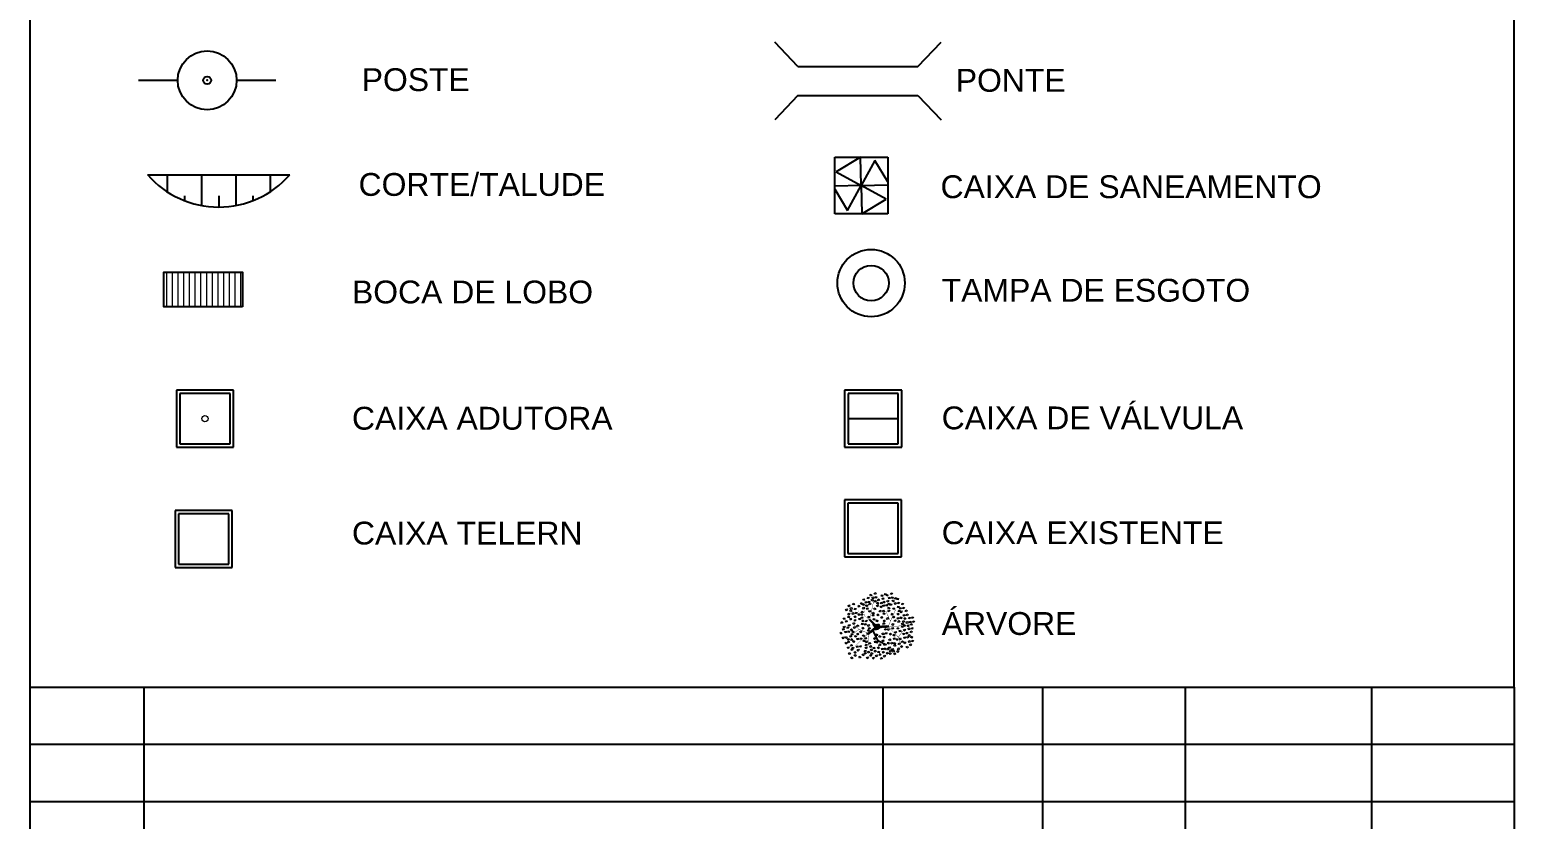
# Model space of a CAD drawing. Extents: x -140 to -10, y 6 to 584.
# Drawn here: x -140 to -10, y 150.4 to 219.6 of the extents above; entities that cross this region are included whole.
import ezdxf
from ezdxf.enums import TextEntityAlignment as Align

# ---------------------------------------------------------------- set-up
doc = ezdxf.new("R2010")
doc.units = 0
doc.styles.add('ROMANT', font='romant', dxfattribs={"height": 0.2})
doc.styles.get("Standard").update_dxf_attribs({"font": 'arial.ttf'})

# ---------------------------------------------------------------- blocks, each defined once
blk = doc.blocks.new('verificação-poti')
at = {"color": 7, "linetype": 'Continuous'}
blk.add_line((-130, 30), (0, 30), dxfattribs=at)
at = {"color": 8, "linetype": 'Continuous'}
for p, q in [((-120, 30), (-120, 0)), ((-55.3, 30), (-55.3, 0)), ((-41.32, 30), (-41.32, 0)), ((-28.82, 30), (-28.82, 0)), ((-12.5, 30), (-12.5, 0)), ((-130, 25), (0, 25)), ((-130, 20), (0, 20)), ((-130, 15), (0, 15)), ((-130, 10), (0, 10)), ((-130, 5), (0, 5))]:
    blk.add_line(p, q, dxfattribs=at)
at = {"color": 7, "linetype": 'Continuous'}
for points in [[(-130, 30), (-130, 0)], [(0, 30), (0, 0)], [(-130, 0), (0, 0)]]:
    blk.add_lwpolyline(points, dxfattribs=at)
at = {"color": 8, "linetype": 'Continuous', "style": 'ROMANT'}
for s, p in [('REV.', (-125.19, 1.46)), ('DESCRI%%199%%195O', (-88.81, 1.31)), ('DATA', (-47.08, 2)), ('EXEC.', (-34.8, 1.79)), ('VERF.', (-20.61, 1.6)), ('APROV.', (-6.11, 1.68))]:
    blk.add_text(s, height=1.5, dxfattribs=at).set_placement(p, align=Align.CENTER)
at = {"color": 1, "linetype": 'Continuous'}
for tag, p in [('DATA4', (-47.99, 26.66)), ('EXEC4', (-34.8, 26.73)), ('VERIF4', (-20.66, 26.73)), ('APROV4', (-6.25, 26.73)), ('DATA3', (-47.99, 21.66)), ('EXEC3', (-34.8, 21.73)), ('VERIF3', (-20.66, 21.73)), ('APROV3', (-6.25, 21.73)), ('DATA2', (-47.99, 16.66)), ('EXEC2', (-34.8, 16.73)), ('VERIF2', (-20.66, 16.73)), ('APROV2', (-6.25, 16.73)), ('DATA1', (-47.99, 11.66)), ('EXEC1', (-34.8, 11.73)), ('VERIF1', (-20.66, 11.73)), ('APROV1', (-6.25, 11.73)), ('DATA0', (-47.99, 6.66)), ('EXEC0', (-34.8, 6.73)), ('VERIF0', (-20.66, 6.73)), ('APROV0', (-6.25, 6.73))]:
    blk.add_attdef(tag, text='', height=2, dxfattribs=at).set_placement(p, align=Align.CENTER)
at = {"color": 1}
for tag, p in [('REV4', (-124.95, 26.55)), ('DESC4', (-88.81, 26.55)), ('REV3', (-124.95, 21.55)), ('DESC3', (-88.81, 21.55)), ('REV2', (-124.95, 16.55)), ('DESC2', (-88.81, 16.55)), ('REV1', (-124.95, 11.55)), ('DESC1', (-88.81, 11.55)), ('REV0', (-124.95, 6.55)), ('DESC0', (-88.81, 6.55))]:
    blk.add_attdef(tag, text='', height=2, dxfattribs=at).set_placement(p, align=Align.CENTER)
blk = doc.blocks.new('Ponte')
at = {"color": 8, "linetype": 'Continuous'}
for p, q in [((256925.73, 9360413.58), (256923.71, 9360415.7)), ((256936.24, 9360413.58), (256938.26, 9360415.7)), ((256925.73, 9360413.58), (256936.24, 9360413.58)), ((256925.73, 9360411.03), (256923.71, 9360408.91)), ((256925.73, 9360411.03), (256936.24, 9360411.03)), ((256936.24, 9360411.03), (256938.26, 9360408.91))]:
    blk.add_line(p, q, dxfattribs=at)
blk = doc.blocks.new('Caixa saneamento')
at = {"color": 5}
for p, q in [((256929.66, 9360398.12), (256929.66, 9360403.08)), ((256929.66, 9360403.08), (256934.29, 9360403.08)), ((256931.92, 9360403.08), (256929.79, 9360401.79)), ((256931.97, 9360400.6), (256931.92, 9360403.08)), ((256934.29, 9360403.08), (256934.29, 9360398.12)), ((256929.79, 9360401.79), (256931.97, 9360400.6)), ((256933.16, 9360402.78), (256931.97, 9360400.6)), ((256934.29, 9360400.93), (256933.16, 9360402.78)), ((256931.97, 9360400.6), (256929.66, 9360400.55)), ((256930.78, 9360398.42), (256931.97, 9360400.6)), ((256931.97, 9360400.6), (256934.29, 9360400.65)), ((256934.15, 9360399.41), (256931.97, 9360400.6)), ((256931.97, 9360400.6), (256932.03, 9360398.12)), ((256929.66, 9360400.27), (256930.78, 9360398.42)), ((256932.03, 9360398.12), (256934.15, 9360399.41)), ((256934.29, 9360398.12), (256929.66, 9360398.12))]:
    blk.add_line(p, q, dxfattribs=at)
blk = doc.blocks.new('Tampa de esgoto')
at = {"color": 5, "linetype": 'Continuous'}
for radius in [2.95, 1.55]:
    blk.add_circle((256932.42, 9360390.51), radius, dxfattribs=at)
blk = doc.blocks.new('Caixa de válvula')
at = {"color": 8, "linetype": 'Continuous'}
for p, q in [((256930.28, 9360378.17), (256930.28, 9360373.17)), ((256935.28, 9360378.17), (256930.28, 9360378.17)), ((256930.58, 9360377.87), (256930.58, 9360373.47)), ((256934.98, 9360377.87), (256930.58, 9360377.87)), ((256934.98, 9360373.47), (256934.98, 9360377.87)), ((256935.28, 9360373.17), (256935.28, 9360378.17)), ((256930.58, 9360375.67), (256934.98, 9360375.67)), ((256930.28, 9360373.17), (256935.28, 9360373.17)), ((256930.58, 9360373.47), (256934.98, 9360373.47))]:
    blk.add_line(p, q, dxfattribs=at)
blk = doc.blocks.new('Caixa Existente')
at = {"color": 8, "linetype": 'Continuous'}
for p, q in [((256856.94, 9360366.7), (256856.94, 9360361.7)), ((256861.94, 9360366.7), (256856.94, 9360366.7)), ((256861.94, 9360361.7), (256861.94, 9360366.7)), ((256857.24, 9360366.4), (256857.24, 9360362)), ((256861.64, 9360366.4), (256857.24, 9360366.4)), ((256861.64, 9360362), (256861.64, 9360366.4)), ((256856.94, 9360361.7), (256861.94, 9360361.7)), ((256857.24, 9360362), (256861.64, 9360362))]:
    blk.add_line(p, q, dxfattribs=at)
blk = doc.blocks.new('Caixa da Telemar')
at = {"color": 3, "linetype": 'Continuous'}
for p, q in [((256930.28, 9360366.7), (256930.28, 9360361.7)), ((256935.28, 9360366.7), (256930.28, 9360366.7)), ((256935.28, 9360361.7), (256935.28, 9360366.7)), ((256930.58, 9360366.4), (256930.58, 9360362)), ((256934.98, 9360366.4), (256930.58, 9360366.4)), ((256934.98, 9360362), (256934.98, 9360366.4)), ((256930.28, 9360361.7), (256935.28, 9360361.7)), ((256930.58, 9360362), (256934.98, 9360362))]:
    blk.add_line(p, q, dxfattribs=at)
blk = doc.blocks.new('Caixa Adutora')
at = {"color": 8, "linetype": 'Continuous'}
for p, q in [((256856.94, 9360378.17), (256856.94, 9360373.17)), ((256861.94, 9360378.17), (256856.94, 9360378.17)), ((256857.24, 9360377.87), (256857.24, 9360373.47)), ((256861.64, 9360377.87), (256857.24, 9360377.87)), ((256861.64, 9360373.47), (256861.64, 9360377.87)), ((256861.94, 9360373.17), (256861.94, 9360378.17)), ((256856.94, 9360373.17), (256861.94, 9360373.17)), ((256857.24, 9360373.47), (256861.64, 9360373.47))]:
    blk.add_line(p, q, dxfattribs=at)
at = {"color": 8, "lineweight": 0}
blk.add_circle((256859.44, 9360375.67), 0.272, dxfattribs=at)
blk = doc.blocks.new('Boca de lobo')
at = {"linetype": 'Continuous', "lineweight": 0}
h = blk.add_hatch(dxfattribs=at)
h.set_pattern_fill('ANSI31', color=1, scale=4, angle=45, style=0)
h.set_pattern_definition([(90, (0, 0), (-0.5, 1e-16), [])])
h.paths.add_polyline_path([(256862.95, 9360388.28), (256856.07, 9360388.28), (256856.07, 9360391.31), (256862.95, 9360391.31)])
at = {"color": 1, "linetype": 'Continuous'}
blk.add_lwpolyline([(256862.95, 9360388.28), (256856.07, 9360388.28), (256856.07, 9360391.31), (256862.95, 9360391.31)], close=True, dxfattribs=at)
blk = doc.blocks.new('cortetalude')
at = {"color": 8, "linetype": 'Continuous'}
for p, q in [((-6.22, 0), (6.22, 0)), ((-4.5, 0), (-4.5, -1.49)), ((-1.5, 0), (-1.5, -2.69)), ((1.5, 0), (1.5, -2.69)), ((4.5, 0), (4.5, -1.49)), ((-3, -1.83), (-3, -2.26)), ((0, -1.83), (0, -2.83)), ((3, -1.83), (3, -2.26))]:
    blk.add_line(p, q, dxfattribs=at)
blk.add_ellipse((0, 5.44), major_axis=(-5.84, 5.84), ratio=1, start_param=1.50371, end_param=3.208679, dxfattribs=at)
blk = doc.blocks.new('*X22')
at = {"color": 0}
for p, q in [((0.241, 1.514), (0.406, 1.679)), ((0.261, 1.519), (0.483, 1.742)), ((0.286, 1.53), (0.56, 1.804)), ((0.315, 1.545), (0.637, 1.867)), ((0.352, 2.304), (0.389, 2.341)), ((0.352, 2.318), (0.372, 2.338)), ((0.352, 2.332), (0.354, 2.334)), ((0.359, 2.297), (0.397, 2.335)), ((0.36, 1.576), (0.87, 2.086)), ((0.366, 2.29), (0.404, 2.328)), ((0.373, 2.283), (0.412, 2.321)), ((0.381, 2.276), (0.419, 2.314)), ((0.388, 2.269), (0.426, 2.307)), ((0.395, 2.262), (0.433, 2.3)), ((0.402, 2.255), (0.44, 2.293)), ((0.405, 1.607), (0.884, 2.086)), ((0.409, 2.248), (0.448, 2.286)), ((0.417, 2.241), (0.455, 2.279)), ((0.424, 2.234), (0.462, 2.272)), ((0.431, 2.227), (0.469, 2.265)), ((0.438, 2.22), (0.476, 2.258)), ((0.445, 2.213), (0.484, 2.251)), ((0.45, 1.638), (0.892, 2.08)), ((0.453, 2.206), (0.491, 2.244)), ((0.46, 2.199), (0.498, 2.237)), ((0.467, 2.192), (0.505, 2.231)), ((0.474, 2.185), (0.512, 2.224)), ((0.482, 2.179), (0.52, 2.217)), ((0.489, 2.172), (0.527, 2.21)), ((0.495, 1.669), (0.9, 2.074)), ((0.496, 2.165), (0.534, 2.203)), ((0.503, 2.158), (0.541, 2.196)), ((0.51, 2.151), (0.548, 2.189)), ((0.518, 2.144), (0.556, 2.182)), ((0.525, 2.137), (0.563, 2.175)), ((0.532, 2.13), (0.57, 2.168)), ((0.539, 2.123), (0.577, 2.161)), ((0.54, 1.7), (0.56, 1.72)), ((0.546, 2.116), (0.584, 2.154)), ((0.554, 2.109), (0.591, 2.147)), ((0.555, 1.7), (0.565, 1.71)), ((0.559, 1.691), (0.57, 1.701)), ((0.561, 2.102), (0.599, 2.14)), ((0.564, 1.681), (0.575, 1.692)), ((0.566, 2.094), (0.606, 2.133)), ((0.566, 2.079), (0.613, 2.126)), ((0.566, 2.065), (0.62, 2.119)), ((0.569, 1.672), (0.579, 1.682)), ((0.57, 2.054), (0.63, 2.114)), ((0.573, 1.662), (0.584, 1.673)), ((0.576, 2.046), (0.639, 2.109)), ((0.578, 1.738), (0.908, 2.068)), ((0.582, 2.038), (0.648, 2.104)), ((0.588, 2.03), (0.657, 2.099)), ((0.594, 2.022), (0.666, 2.095)), ((0.6, 2.014), (0.675, 2.09)), ((0.606, 2.007), (0.684, 2.085)), ((0.613, 1.999), (0.694, 2.08)), ((0.619, 1.991), (0.703, 2.075)), ((0.625, 1.983), (0.714, 2.072)), ((0.631, 1.975), (0.726, 2.07)), ((0.631, 1.776), (0.91, 2.056)), ((0.637, 1.967), (0.738, 2.068)), ((0.643, 1.958), (0.75, 2.066)), ((0.645, 1.776), (0.91, 2.042)), ((0.647, 1.948), (0.762, 2.063)), ((0.65, 1.937), (0.774, 2.061)), ((0.654, 1.926), (0.786, 2.059)), ((0.657, 1.916), (0.806, 2.065)), ((0.659, 1.776), (0.91, 2.027)), ((0.661, 1.905), (0.827, 2.072)), ((0.664, 1.895), (0.848, 2.079)), ((0.676, 1.779), (0.91, 2.013)), ((0.696, 1.785), (0.91, 1.999)), ((0.716, 1.79), (0.9, 1.975)), ((0.732, 1.793), (0.915, 1.975)), ((0.749, 1.795), (0.929, 1.976)), ((0.765, 1.797), (0.944, 1.976)), ((0.781, 1.799), (0.958, 1.977)), ((0.8, 1.804), (0.973, 1.977)), ((0.821, 1.811), (0.987, 1.977)), ((0.844, 1.82), (1.002, 1.978)), ((0.895, 1.856), (1.017, 1.978)), ((0.925, 1.873), (1.031, 1.979)), ((0.955, 1.889), (1.046, 1.979)), ((0.986, 1.905), (1.06, 1.98)), ((1.009, 1.914), (1.075, 1.98)), ((1.023, 1.914), (1.089, 1.98)), ((1.038, 1.915), (1.104, 1.981)), ((1.053, 1.915), (1.119, 1.981)), ((1.067, 1.916), (1.133, 1.982)), ((1.082, 1.917), (1.148, 1.982)), ((1.097, 1.917), (1.162, 1.983)), ((1.112, 1.918), (1.177, 1.983)), ((1.126, 1.918), (1.191, 1.983)), ((1.141, 1.919), (1.206, 1.984)), ((1.156, 1.919), (1.221, 1.984)), ((1.17, 1.92), (1.235, 1.985)), ((1.185, 1.92), (1.25, 1.985)), ((1.2, 1.921), (1.264, 1.986)), ((1.214, 1.921), (1.279, 1.986)), ((1.229, 1.922), (1.293, 1.986)), ((1.244, 1.923), (1.308, 1.987)), ((1.258, 1.923), (1.323, 1.987)), ((1.273, 1.924), (1.337, 1.988)), ((1.288, 1.924), (1.352, 1.988)), ((1.302, 1.925), (1.366, 1.989)), ((1.317, 1.925), (1.381, 1.989)), ((1.332, 1.926), (1.395, 1.989)), ((1.346, 1.926), (1.41, 1.99)), ((1.361, 1.927), (1.415, 1.98)), ((1.376, 1.927), (1.415, 1.966)), ((1.391, 1.928), (1.415, 1.952)), ((1.405, 1.928), (1.415, 1.938)), ((0.229, 1.544), (0.251, 1.566)), ((0.233, 1.534), (0.278, 1.579)), ((0.237, 1.524), (0.33, 1.616)), ((0.578, 1.653), (0.589, 1.664)), ((0.583, 1.644), (0.594, 1.654)), ((0.588, 1.634), (0.599, 1.645)), ((0.592, 1.625), (0.603, 1.636)), ((0.597, 1.615), (0.608, 1.626)), ((0.602, 1.606), (0.613, 1.617)), ((0.606, 1.596), (0.618, 1.608)), ((0.611, 1.587), (0.623, 1.598)), ((0.616, 1.578), (0.627, 1.589)), ((0.621, 1.568), (0.632, 1.58)), ((0.625, 1.559), (0.637, 1.57)), ((0.63, 1.549), (0.642, 1.561)), ((0.635, 1.54), (0.647, 1.552)), ((0.639, 1.53), (0.651, 1.542)), ((0.644, 1.521), (0.656, 1.533)), ((0.649, 1.512), (0.661, 1.524)), ((0.654, 1.502), (0.666, 1.514)), ((0.658, 1.493), (0.671, 1.505)), ((0.663, 1.483), (0.675, 1.496)), ((0.668, 1.474), (0.68, 1.486)), ((0.673, 1.464), (0.685, 1.477)), ((0.677, 1.455), (0.69, 1.468)), ((0.682, 1.446), (0.695, 1.458)), ((0.687, 1.436), (0.699, 1.449)), ((0.691, 1.427), (0.704, 1.44)), ((0.696, 1.417), (0.709, 1.43)), ((0.701, 1.408), (0.714, 1.421)), ((0.706, 1.398), (0.719, 1.412)), ((0.71, 1.389), (0.723, 1.402)), ((0.715, 1.38), (0.728, 1.393)), ((0.72, 1.37), (0.733, 1.384)), ((0.724, 1.361), (0.738, 1.374)), ((0.729, 1.351), (0.743, 1.365)), ((0.734, 1.342), (0.747, 1.356)), ((0.739, 1.333), (0.752, 1.346)), ((0.743, 1.323), (0.757, 1.337)), ((0.748, 1.314), (0.762, 1.327)), ((0.753, 1.304), (0.767, 1.318)), ((0.757, 1.295), (0.771, 1.309)), ((0.762, 1.285), (0.776, 1.299)), ((0.767, 1.276), (0.781, 1.29)), ((0.772, 1.267), (0.786, 1.281)), ((0.773, 1.027), (0.797, 1.052)), ((0.776, 1.257), (0.791, 1.271)), ((0.78, 1.02), (0.781, 1.022)), ((0.781, 1.248), (0.795, 1.262)), ((0.782, 1.051), (0.813, 1.082)), ((0.786, 1.238), (0.8, 1.253)), ((0.79, 1.229), (0.805, 1.243)), ((0.792, 1.075), (0.829, 1.112)), ((0.795, 1.219), (0.81, 1.234)), ((0.8, 1.21), (0.815, 1.225)), ((0.802, 1.099), (0.845, 1.142)), ((0.805, 1.201), (0.819, 1.215)), ((0.809, 1.191), (0.824, 1.206)), ((0.812, 1.123), (0.855, 1.166)), ((0.814, 1.182), (0.829, 1.197)), ((0.819, 1.172), (0.834, 1.187)), ((0.822, 1.147), (0.845, 1.171)), ((0.823, 1.163), (0.839, 1.178)), ((0.852, 1.149), (0.864, 1.161)), ((0.861, 1.144), (0.874, 1.157)), ((0.87, 1.139), (0.883, 1.152)), ((0.88, 1.134), (0.893, 1.147)), ((0.889, 1.129), (0.902, 1.142)), ((0.898, 1.125), (0.911, 1.138)), ((0.908, 1.12), (0.921, 1.133)), ((0.917, 1.115), (0.93, 1.128)), ((0.927, 1.11), (0.94, 1.124)), ((0.936, 1.106), (0.949, 1.119)), ((0.945, 1.101), (0.959, 1.114)), ((0.955, 1.096), (0.968, 1.109)), ((0.964, 1.091), (0.977, 1.105)), ((0.973, 1.087), (0.987, 1.1)), ((0.983, 1.082), (0.996, 1.095)), ((0.992, 1.077), (1.006, 1.091)), ((1.002, 1.072), (1.015, 1.086)), ((1.011, 1.067), (1.025, 1.081)), ((1.02, 1.063), (1.034, 1.076)), ((1.03, 1.058), (1.043, 1.072)), ((1.039, 1.053), (1.053, 1.067)), ((1.048, 1.048), (1.062, 1.062)), ((1.058, 1.044), (1.072, 1.058)), ((1.067, 1.039), (1.081, 1.053)), ((1.077, 1.034), (1.091, 1.048)), ((1.086, 1.029), (1.1, 1.043)), ((1.095, 1.025), (1.109, 1.039)), ((1.105, 1.02), (1.119, 1.034)), ((1.114, 1.015), (1.128, 1.029)), ((1.123, 1.01), (1.138, 1.025)), ((1.133, 1.006), (1.147, 1.02)), ((1.142, 1.001), (1.157, 1.015)), ((1.152, 0.996), (1.166, 1.01)), ((1.161, 0.991), (1.175, 1.006)), ((1.17, 0.986), (1.185, 1.001)), ((1.18, 0.982), (1.194, 0.996)), ((1.189, 0.977), (1.204, 0.992)), ((1.198, 0.972), (1.213, 0.987)), ((1.208, 0.967), (1.223, 0.982)), ((1.217, 0.963), (1.232, 0.978)), ((1.227, 0.958), (1.241, 0.973)), ((1.236, 0.953), (1.251, 0.968)), ((1.245, 0.948), (1.26, 0.963)), ((1.255, 0.944), (1.27, 0.959)), ((1.264, 0.939), (1.279, 0.954)), ((1.273, 0.934), (1.289, 0.949)), ((1.283, 0.929), (1.298, 0.945))]:
    blk.add_line(p, q, dxfattribs=at)
blk = doc.blocks.new('arvore7')
at = {"color": 3, "lineweight": 0}
for points in [[(-0.549, 1.614), (-0.519, 1.688), (-0.445, 1.659), (-0.475, 1.584)], [(-0.372, 1.742), (-0.404, 1.816), (-0.33, 1.847), (-0.299, 1.774)], [(-0.258, 1.593), (-0.277, 1.671), (-0.2, 1.69), (-0.18, 1.613)], [(-0.154, 1.869), (-0.125, 1.943), (-0.05, 1.913), (-0.08, 1.839)], [(-0.032, 1.615), (-0.107, 1.644), (-0.077, 1.719), (-0.003, 1.69)], [(0.228, 1.741), (0.258, 1.816), (0.332, 1.786), (0.302, 1.712)], [(0.419, 1.818), (0.449, 1.892), (0.523, 1.862), (0.493, 1.788)], [(0.545, 1.73), (0.513, 1.803), (0.587, 1.835), (0.618, 1.761)], [(0.659, 1.581), (0.64, 1.658), (0.717, 1.678), (0.737, 1.6)], [(0.763, 1.856), (0.793, 1.93), (0.867, 1.9), (0.837, 1.826)], [(0.885, 1.602), (0.811, 1.631), (0.84, 1.706), (0.914, 1.677)], [(-1.721, 0.922), (-1.761, 0.991), (-1.692, 1.031), (-1.652, 0.961)], [(-1.595, 1.144), (-1.627, 1.218), (-1.553, 1.249), (-1.522, 1.175)], [(-1.493, 0.864), (-1.525, 0.937), (-1.451, 0.969), (-1.42, 0.895)], [(-1.481, 0.995), (-1.5, 1.073), (-1.423, 1.092), (-1.403, 1.015)], [(-1.377, 1.27), (-1.347, 1.345), (-1.273, 1.315), (-1.303, 1.241)], [(-1.275, 0.99), (-1.246, 1.064), (-1.171, 1.035), (-1.201, 0.96)], [(-1.153, 0.737), (-1.227, 0.766), (-1.198, 0.84), (-1.124, 0.811)], [(-1.035, 1.119), (-1.066, 1.192), (-0.993, 1.224), (-0.961, 1.15)], [(-0.893, 1.265), (-0.933, 1.335), (-0.864, 1.374), (-0.824, 1.305)], [(-0.894, 0.842), (-0.829, 0.888), (-0.783, 0.822), (-0.849, 0.776)], [(-0.817, 1.245), (-0.787, 1.319), (-0.713, 1.289), (-0.742, 1.215)], [(-0.762, 1.015), (-0.806, 1.082), (-0.74, 1.126), (-0.695, 1.06)], [(-0.767, 1.488), (-0.799, 1.561), (-0.725, 1.593), (-0.694, 1.519)], [(-0.653, 1.339), (-0.672, 1.416), (-0.595, 1.436), (-0.575, 1.358)], [(-0.627, 1.211), (-0.561, 1.257), (-0.516, 1.192), (-0.581, 1.146)], [(-0.563, 0.978), (-0.595, 1.052), (-0.521, 1.084), (-0.49, 1.01)], [(-0.427, 1.36), (-0.501, 1.389), (-0.472, 1.464), (-0.398, 1.435)], [(-0.449, 0.83), (-0.469, 0.907), (-0.391, 0.927), (-0.372, 0.849)], [(-0.422, 1.24), (-0.462, 1.309), (-0.392, 1.349), (-0.353, 1.279)], [(-0.296, 1.462), (-0.327, 1.536), (-0.254, 1.567), (-0.222, 1.494)], [(-0.143, 0.966), (-0.174, 1.039), (-0.101, 1.071), (-0.069, 0.997)], [(-0.116, 1.393), (-0.156, 1.462), (-0.087, 1.502), (-0.047, 1.432)], [(0.015, 1.142), (-0.029, 1.209), (0.038, 1.253), (0.082, 1.187)], [(-0.014, 1.321), (0.016, 1.395), (0.09, 1.366), (0.06, 1.291)], [(0.075, 1.469), (0.035, 1.538), (0.105, 1.578), (0.144, 1.509)], [(0.197, 0.838), (0.123, 0.867), (0.152, 0.942), (0.226, 0.913)], [(0.215, 1.087), (0.175, 1.157), (0.245, 1.196), (0.284, 1.127)], [(0.227, 1.297), (0.195, 1.37), (0.269, 1.402), (0.3, 1.328)], [(0.315, 1.542), (0.296, 1.62), (0.373, 1.64), (0.393, 1.562)], [(0.346, 0.837), (0.302, 0.904), (0.369, 0.948), (0.413, 0.881)], [(0.341, 1.148), (0.321, 1.225), (0.399, 1.245), (0.418, 1.167)], [(0.341, 1.415), (0.407, 1.461), (0.453, 1.395), (0.387, 1.349)], [(0.567, 1.169), (0.492, 1.198), (0.521, 1.273), (0.596, 1.244)], [(0.559, 1.436), (0.589, 1.51), (0.663, 1.48), (0.633, 1.406)], [(0.648, 1.24), (0.608, 1.309), (0.678, 1.349), (0.717, 1.279)], [(0.61, 0.888), (0.64, 0.963), (0.714, 0.933), (0.684, 0.859)], [(0.647, 1.004), (0.615, 1.077), (0.689, 1.109), (0.72, 1.035)], [(0.763, 1.202), (0.723, 1.271), (0.792, 1.311), (0.832, 1.241)], [(0.889, 1.424), (0.857, 1.498), (0.931, 1.529), (0.962, 1.456)], [(0.927, 0.978), (0.896, 1.052), (0.969, 1.084), (1.001, 1.01)], [(1.003, 1.275), (0.984, 1.353), (1.061, 1.372), (1.081, 1.295)], [(0.992, 1.588), (1.022, 1.663), (1.096, 1.633), (1.066, 1.559)], [(1.107, 1.55), (1.137, 1.625), (1.211, 1.595), (1.181, 1.521)], [(1.145, 1.105), (1.175, 1.179), (1.249, 1.149), (1.219, 1.075)], [(1.229, 1.297), (1.155, 1.326), (1.184, 1.4), (1.258, 1.371)], [(1.267, 0.851), (1.193, 0.88), (1.222, 0.955), (1.296, 0.926)], [(1.283, 0.995), (1.264, 1.073), (1.342, 1.092), (1.361, 1.015)], [(1.309, 0.867), (1.375, 0.913), (1.421, 0.848), (1.355, 0.802)], [(1.387, 1.27), (1.417, 1.345), (1.491, 1.315), (1.461, 1.241)], [(1.509, 1.017), (1.435, 1.046), (1.464, 1.12), (1.538, 1.091)], [(1.591, 0.888), (1.621, 0.963), (1.695, 0.933), (1.665, 0.859)], [(-1.989, 0.196), (-2.029, 0.265), (-1.959, 0.305), (-1.919, 0.236)], [(-1.857, -0.054), (-1.902, 0.012), (-1.835, 0.057), (-1.791, -0.01)], [(-1.863, 0.418), (-1.894, 0.492), (-1.821, 0.523), (-1.789, 0.45)], [(-1.748, 0.27), (-1.768, 0.347), (-1.69, 0.367), (-1.671, 0.289)], [(-1.696, -0.054), (-1.666, 0.021), (-1.592, -0.009), (-1.621, -0.083)], [(-1.645, 0.545), (-1.615, 0.619), (-1.541, 0.589), (-1.57, 0.515)], [(-1.59, 0.671), (-1.634, 0.738), (-1.568, 0.782), (-1.523, 0.716)], [(-1.581, 0.043), (-1.621, 0.113), (-1.551, 0.152), (-1.512, 0.083)], [(-1.488, 0.391), (-1.532, 0.458), (-1.466, 0.502), (-1.421, 0.436)], [(-1.379, 0.715), (-1.398, 0.793), (-1.321, 0.812), (-1.301, 0.734)], [(-1.28, 0.151), (-1.355, 0.18), (-1.326, 0.255), (-1.251, 0.226)], [(-1.315, -0.011), (-1.249, 0.035), (-1.203, -0.031), (-1.269, -0.076)], [(-1.25, 0.323), (-1.29, 0.393), (-1.22, 0.432), (-1.181, 0.363)], [(-1.289, 0.587), (-1.224, 0.633), (-1.178, 0.568), (-1.243, 0.522)], [(-1.098, 0.024), (-1.13, 0.097), (-1.056, 0.129), (-1.025, 0.055)], [(-1.029, 0.646), (-1.074, 0.713), (-1.007, 0.757), (-0.963, 0.69)], [(-1.01, 0.397), (-1.029, 0.474), (-0.951, 0.494), (-0.932, 0.416)], [(-0.906, 0.672), (-0.876, 0.746), (-0.802, 0.717), (-0.832, 0.642)], [(-0.869, 0.486), (-0.889, 0.564), (-0.811, 0.583), (-0.792, 0.505)], [(-0.88, 0.15), (-0.851, 0.224), (-0.776, 0.195), (-0.806, 0.12)], [(-0.844, 0.358), (-0.778, 0.404), (-0.732, 0.339), (-0.798, 0.293)], [(-0.678, 0.1), (-0.709, 0.174), (-0.636, 0.205), (-0.604, 0.132)], [(-0.613, 0.285), (-0.653, 0.355), (-0.583, 0.394), (-0.544, 0.325)], [(-0.39, 0.419), (-0.16, 0.198), (-0.076, 0.152), (0.008, 0.137), (0.099, 0.167), (0.13, 0.144), (0.13, 0.076), (0.115, 0.053), (0.635, 0.068), (0.635, 0.007), (0.222, -0.008), (0.107, -0.07), (0.069, -0.1), (0.031, -0.115), (0, -0.123), (-0.061, -0.131), (-0.115, -0.146), (-0.153, -0.146), (-0.222, -0.199), (0.061, -0.749), (0.52, -0.978), (0.505, -0.994), (0.069, -0.772), (0, -0.902), (-0.008, -0.894), (0.046, -0.765), (-0.229, -0.215), (-0.474, -0.383), (-0.538, -0.411), (-0.555, -0.369), (-0.489, -0.337), (-0.115, -0.031), (-0.137, 0.037), (-0.214, 0.137), (-0.214, 0.175), (-0.428, 0.381), (-0.428, 0.412)], [(-0.482, 0.035), (-0.526, 0.102), (-0.459, 0.146), (-0.415, 0.079)], [(-0.487, 0.507), (-0.518, 0.581), (-0.445, 0.613), (-0.413, 0.539)], [(-0.227, 0.722), (-0.271, 0.789), (-0.205, 0.833), (-0.16, 0.767)], [(-0.269, 0.634), (-0.239, 0.708), (-0.165, 0.678), (-0.195, 0.604)], [(-0.147, 0.38), (-0.221, 0.409), (-0.192, 0.484), (-0.118, 0.455)], [(-0.052, 0.328), (-0.023, 0.403), (0.052, 0.373), (0.022, 0.299)], [(-0.003, 0.689), (0.063, 0.735), (0.109, 0.67), (0.043, 0.624)], [(0.214, 0.549), (0.279, 0.595), (0.325, 0.53), (0.26, 0.484)], [(0.328, 0.205), (0.394, 0.251), (0.44, 0.186), (0.374, 0.14)], [(0.414, 0.698), (0.339, 0.727), (0.368, 0.802), (0.443, 0.773)], [(0.397, 0.29), (0.353, 0.356), (0.42, 0.401), (0.464, 0.334)], [(0.532, 0.486), (0.598, 0.531), (0.644, 0.466), (0.578, 0.42)], [(0.787, 0.727), (0.852, 0.773), (0.898, 0.708), (0.833, 0.662)], [(0.838, 0.155), (0.903, 0.2), (0.949, 0.135), (0.884, 0.089)], [(0.932, 0.506), (0.888, 0.573), (0.955, 0.617), (0.999, 0.55)], [(1.038, 0.304), (0.964, 0.333), (0.993, 0.407), (1.067, 0.378)], [(1.143, 0.448), (1.124, 0.525), (1.201, 0.545), (1.221, 0.467)], [(1.174, 0.671), (1.13, 0.738), (1.197, 0.782), (1.241, 0.716)], [(1.169, 0.32), (1.235, 0.366), (1.281, 0.3), (1.215, 0.255)], [(1.369, 0.469), (1.295, 0.498), (1.324, 0.573), (1.398, 0.544)], [(1.374, -0.003), (1.404, 0.072), (1.478, 0.042), (1.449, -0.032)], [(1.425, 0.132), (1.385, 0.202), (1.455, 0.241), (1.494, 0.172)], [(1.438, 0.29), (1.468, 0.364), (1.542, 0.335), (1.512, 0.26)], [(1.487, 0.613), (1.468, 0.691), (1.545, 0.71), (1.565, 0.633)], [(1.56, 0.037), (1.486, 0.066), (1.515, 0.14), (1.589, 0.111)], [(1.513, 0.486), (1.579, 0.531), (1.624, 0.466), (1.559, 0.42)], [(1.713, 0.635), (1.639, 0.664), (1.668, 0.738), (1.742, 0.709)], [(1.665, 0.206), (1.646, 0.283), (1.724, 0.303), (1.743, 0.225)], [(1.691, 0.078), (1.757, 0.124), (1.803, 0.059), (1.737, 0.013)], [(1.769, 0.481), (1.799, 0.555), (1.873, 0.526), (1.844, 0.451)], [(1.844, 0.231), (1.824, 0.309), (1.902, 0.328), (1.921, 0.251)], [(1.871, 0.125), (1.901, 0.199), (1.975, 0.169), (1.945, 0.095)], [(1.948, 0.506), (1.977, 0.581), (2.052, 0.551), (2.022, 0.477)], [(2.07, 0.253), (1.995, 0.282), (2.024, 0.356), (2.099, 0.327)], [(-2.04, -0.402), (-2.08, -0.333), (-2.01, -0.293), (-1.97, -0.363)], [(-1.908, -0.652), (-1.953, -0.586), (-1.886, -0.541), (-1.842, -0.608)], [(-1.914, -0.18), (-1.945, -0.106), (-1.871, -0.075), (-1.84, -0.148)], [(-1.799, -0.329), (-1.819, -0.251), (-1.741, -0.232), (-1.722, -0.309)], [(-1.747, -0.644), (-1.787, -0.575), (-1.717, -0.535), (-1.677, -0.605)], [(-1.633, -0.74), (-1.665, -0.666), (-1.591, -0.635), (-1.56, -0.709)], [(-1.615, -0.894), (-1.66, -0.828), (-1.593, -0.783), (-1.549, -0.85)], [(-1.573, -0.307), (-1.648, -0.278), (-1.619, -0.204), (-1.544, -0.233)], [(-1.506, -0.571), (-1.526, -0.493), (-1.448, -0.474), (-1.429, -0.551)], [(-1.45, -0.207), (-1.494, -0.14), (-1.427, -0.096), (-1.383, -0.163)], [(-1.48, -0.698), (-1.415, -0.652), (-1.369, -0.718), (-1.435, -0.764)], [(-1.43, -0.456), (-1.449, -0.378), (-1.372, -0.359), (-1.352, -0.437)], [(-1.403, -0.296), (-1.373, -0.221), (-1.299, -0.251), (-1.328, -0.325)], [(-1.293, -0.867), (-1.368, -0.838), (-1.339, -0.764), (-1.264, -0.793)], [(-1.226, -0.575), (-1.257, -0.501), (-1.184, -0.47), (-1.152, -0.543)], [(-1.093, -0.449), (-1.137, -0.382), (-1.071, -0.338), (-1.026, -0.404)], [(-1.112, -0.723), (-1.131, -0.646), (-1.053, -0.626), (-1.034, -0.704)], [(-0.885, -0.702), (-0.96, -0.673), (-0.931, -0.598), (-0.856, -0.627)], [(-0.958, -0.253), (-0.893, -0.207), (-0.847, -0.272), (-0.912, -0.318)], [(-0.804, -0.122), (-0.844, -0.053), (-0.774, -0.013), (-0.735, -0.083)], [(-0.78, -0.536), (-0.811, -0.463), (-0.738, -0.431), (-0.706, -0.505)], [(-0.707, -0.829), (-0.782, -0.8), (-0.753, -0.726), (-0.678, -0.755)], [(-0.666, -0.685), (-0.685, -0.608), (-0.607, -0.588), (-0.588, -0.666)], [(-0.64, -0.813), (-0.574, -0.767), (-0.528, -0.833), (-0.594, -0.878)], [(-0.538, -0.176), (-0.472, -0.131), (-0.426, -0.196), (-0.492, -0.242)], [(-0.462, -0.125), (-0.481, -0.047), (-0.404, -0.028), (-0.384, -0.106)], [(-0.194, -0.635), (-0.128, -0.589), (-0.082, -0.654), (-0.148, -0.7)], [(-0.117, -0.88), (-0.149, -0.807), (-0.075, -0.775), (-0.044, -0.849)], [(0.006, -0.485), (-0.068, -0.456), (-0.039, -0.382), (0.035, -0.411)], [(0.137, -0.587), (0.106, -0.514), (0.179, -0.482), (0.211, -0.556)], [(0.316, -0.829), (0.284, -0.756), (0.358, -0.724), (0.389, -0.798)], [(0.315, -0.431), (0.296, -0.353), (0.373, -0.334), (0.393, -0.411)], [(0.341, -0.558), (0.407, -0.512), (0.453, -0.578), (0.387, -0.624)], [(0.419, -0.156), (0.449, -0.081), (0.523, -0.111), (0.493, -0.185)], [(0.541, -0.409), (0.467, -0.38), (0.496, -0.305), (0.57, -0.334)], [(0.61, -0.199), (0.57, -0.129), (0.64, -0.089), (0.679, -0.159)], [(0.699, -0.771), (0.659, -0.702), (0.729, -0.662), (0.768, -0.732)], [(0.741, -0.449), (0.697, -0.382), (0.764, -0.338), (0.808, -0.404)], [(0.85, -0.125), (0.831, -0.047), (0.908, -0.028), (0.928, -0.106)], [(0.974, -0.511), (0.9, -0.482), (0.929, -0.407), (1.003, -0.436)], [(0.939, -0.698), (0.92, -0.62), (0.998, -0.601), (1.017, -0.679)], [(1.03, -0.351), (0.99, -0.282), (1.06, -0.242), (1.1, -0.312)], [(1.107, -0.759), (1.067, -0.689), (1.136, -0.65), (1.176, -0.719)], [(1.156, -0.129), (1.125, -0.055), (1.198, -0.024), (1.23, -0.098)], [(1.285, -0.721), (1.245, -0.651), (1.315, -0.611), (1.354, -0.681)], [(1.271, -0.278), (1.251, -0.2), (1.329, -0.181), (1.348, -0.258)], [(1.373, -0.813), (1.438, -0.767), (1.484, -0.833), (1.419, -0.878)], [(1.451, -0.41), (1.48, -0.336), (1.555, -0.366), (1.525, -0.44)], [(1.527, -0.224), (1.487, -0.155), (1.557, -0.115), (1.596, -0.184)], [(1.525, -0.647), (1.506, -0.569), (1.584, -0.55), (1.603, -0.628)], [(1.552, -0.937), (1.513, -0.867), (1.582, -0.828), (1.622, -0.897)], [(1.629, -0.372), (1.659, -0.298), (1.733, -0.327), (1.703, -0.402)], [(1.751, -0.625), (1.677, -0.596), (1.706, -0.522), (1.78, -0.551)], [(1.742, -0.469), (1.808, -0.423), (1.854, -0.489), (1.788, -0.535)], [(1.767, -0.151), (1.748, -0.073), (1.826, -0.054), (1.845, -0.131)], [(1.793, -0.863), (1.773, -0.786), (1.851, -0.766), (1.87, -0.844)], [(1.942, -0.32), (1.868, -0.291), (1.897, -0.216), (1.971, -0.245)], [(1.897, -0.588), (1.926, -0.514), (2.001, -0.544), (1.971, -0.618)], [(1.993, -0.129), (1.919, -0.1), (1.948, -0.025), (2.022, -0.054)], [(2.019, -0.842), (1.944, -0.813), (1.973, -0.738), (2.048, -0.767)], [(-1.76, -0.962), (-1.799, -0.893), (-1.73, -0.853), (-1.69, -0.923)], [(-1.628, -1.213), (-1.672, -1.146), (-1.606, -1.102), (-1.561, -1.168)], [(-1.556, -1.535), (-1.595, -1.466), (-1.526, -1.426), (-1.486, -1.496)], [(-1.493, -1.017), (-1.428, -0.971), (-1.382, -1.036), (-1.447, -1.082)], [(-1.429, -1.313), (-1.461, -1.239), (-1.387, -1.208), (-1.356, -1.281)], [(-1.377, -1.23), (-1.417, -1.16), (-1.348, -1.121), (-1.308, -1.19)], [(-1.246, -1.48), (-1.29, -1.413), (-1.224, -1.369), (-1.179, -1.435)], [(-1.289, -1.589), (-1.224, -1.544), (-1.178, -1.609), (-1.243, -1.655)], [(-1.137, -1.156), (-1.156, -1.079), (-1.079, -1.059), (-1.059, -1.137)], [(-1.111, -1.284), (-1.046, -1.238), (-1, -1.304), (-1.065, -1.349)], [(-0.978, -1.747), (-1.023, -1.681), (-0.956, -1.636), (-0.912, -1.703)], [(-0.911, -1.135), (-0.985, -1.106), (-0.956, -1.031), (-0.882, -1.06)], [(-0.844, -1.551), (-0.778, -1.505), (-0.732, -1.571), (-0.798, -1.617)], [(-0.643, -1.402), (-0.718, -1.373), (-0.689, -1.298), (-0.614, -1.327)], [(-0.679, -1.529), (-0.718, -1.459), (-0.649, -1.42), (-0.609, -1.489)], [(-0.626, -1.217), (-0.666, -1.148), (-0.596, -1.108), (-0.556, -1.177)], [(-0.664, -1.034), (-0.634, -0.96), (-0.56, -0.989), (-0.589, -1.064)], [(-0.547, -1.779), (-0.591, -1.712), (-0.525, -1.668), (-0.48, -1.735)], [(-0.494, -1.467), (-0.539, -1.401), (-0.472, -1.356), (-0.428, -1.423)], [(-0.418, -0.971), (-0.462, -0.904), (-0.396, -0.86), (-0.351, -0.926)], [(-0.412, -1.583), (-0.347, -1.537), (-0.301, -1.603), (-0.366, -1.649)], [(-0.385, -1.143), (-0.405, -1.066), (-0.327, -1.046), (-0.308, -1.124)], [(-0.359, -1.271), (-0.294, -1.225), (-0.248, -1.291), (-0.314, -1.337)], [(-0.303, -1.543), (-0.348, -1.477), (-0.281, -1.433), (-0.237, -1.499)], [(-0.194, -1.22), (-0.214, -1.142), (-0.136, -1.123), (-0.117, -1.2)], [(-0.168, -1.348), (-0.103, -1.302), (-0.057, -1.367), (-0.123, -1.413)], [(-0.085, -1.601), (-0.019, -1.555), (0.027, -1.621), (-0.039, -1.667)], [(0.023, -1.157), (0.088, -1.111), (0.134, -1.176), (0.069, -1.222)], [(0.115, -1.452), (0.041, -1.423), (0.07, -1.348), (0.144, -1.377)], [(0.143, -1.06), (0.098, -0.993), (0.165, -0.949), (0.209, -1.015)], [(0.155, -1.607), (0.111, -1.541), (0.178, -1.496), (0.222, -1.563)], [(0.264, -1.284), (0.245, -1.206), (0.322, -1.186), (0.342, -1.264)], [(0.29, -1.411), (0.356, -1.365), (0.402, -1.431), (0.336, -1.477)], [(0.368, -1.008), (0.398, -0.934), (0.472, -0.964), (0.442, -1.038)], [(0.37, -1.619), (0.436, -1.574), (0.482, -1.639), (0.416, -1.685)], [(0.431, -1.281), (0.392, -1.211), (0.461, -1.172), (0.501, -1.241)], [(0.563, -1.531), (0.519, -1.464), (0.585, -1.42), (0.63, -1.486)], [(0.597, -1.293), (0.557, -1.224), (0.627, -1.184), (0.666, -1.254)], [(0.656, -0.956), (0.581, -0.927), (0.61, -0.853), (0.685, -0.882)], [(0.672, -1.207), (0.652, -1.13), (0.73, -1.11), (0.749, -1.188)], [(0.729, -1.543), (0.684, -1.477), (0.751, -1.433), (0.795, -1.499)], [(0.698, -1.335), (0.763, -1.289), (0.809, -1.354), (0.744, -1.4)], [(0.776, -0.932), (0.805, -0.858), (0.88, -0.887), (0.85, -0.962)], [(0.85, -1.311), (0.81, -1.241), (0.88, -1.202), (0.919, -1.271)], [(0.863, -1.348), (0.929, -1.302), (0.975, -1.367), (0.909, -1.413)], [(0.982, -1.561), (0.937, -1.494), (1.004, -1.45), (1.048, -1.516)], [(0.941, -0.945), (0.971, -0.87), (1.045, -0.9), (1.016, -0.974)], [(0.976, -1.088), (0.945, -1.015), (1.018, -0.983), (1.05, -1.057)], [(1.116, -1.365), (1.182, -1.319), (1.228, -1.384), (1.162, -1.43)], [(1.187, -1.289), (1.143, -1.222), (1.209, -1.178), (1.254, -1.245)], [(1.194, -0.962), (1.224, -0.888), (1.298, -0.917), (1.268, -0.992)], [(1.322, -1.093), (1.387, -1.047), (1.433, -1.113), (1.368, -1.158)], [(1.684, -1.187), (1.64, -1.12), (1.706, -1.076), (1.751, -1.143)], [(1.819, -0.991), (1.884, -0.945), (1.93, -1.011), (1.865, -1.057)], [(-1.424, -1.785), (-1.468, -1.719), (-1.402, -1.674), (-1.358, -1.741)], [(-0.219, -1.797), (-0.264, -1.731), (-0.197, -1.686), (-0.153, -1.753)], [(0.235, -1.815), (0.191, -1.749), (0.258, -1.704), (0.302, -1.771)]]:
    blk.add_lwpolyline(points, close=True, dxfattribs=at)
for points, const_width in [([(-0.419, 0.413), (-1.08, 0.924)], 0.01), ([(-0.725, 0.65), (-0.66, 1.287)], 0.01), ([(-0.407, 0.415), (-0.168, 1.565)], 0.02), ([(0.759, 0.33), (0.49, 0.904)], 0.02), ([(0.635, 0.044), (1.031, 0.953)], 0.02), ([(-0.503, -0.344), (-1.01, -0.126), (-1.332, 0.162)], 0.02), ([(0.635, 0.027), (1.412, 0.067)], 0.02), ([(0.635, 0.012), (1.204, -0.574), (1.332, -0.951)], 0.02), ([(-1.01, -0.13), (-1.298, -0.345)], 0.02), ([(-0.544, -0.397), (-1.238, -1.081)], 0.02), ([(-0.484, -0.387), (-0.502, -1.053)], 0.02), ([(-0.225, -0.205), (0.052, -0.755), (0.508, -0.983)], 0.02), ([(0.061, -0.768), (0.003, -0.895)], 0.02), ([(1.204, -0.566), (1.452, -0.216)], 0.02)]:
    blk.add_lwpolyline(points, dxfattribs=dict(at, const_width=const_width))
blk.add_blockref('*X22', (-0.78, -1.922), dxfattribs=at)
blk = doc.blocks.new('poste1')
at = {"color": 4}
for p, q in [((-1.4, 0), (-0.6, 0)), ((0.6, 0), (1.4, 0))]:
    blk.add_line(p, q, dxfattribs=at)
for radius in [0.6, 0.0804]:
    blk.add_circle((0, 0), radius, dxfattribs=at)
blk.add_point((0, 0))
blk = doc.blocks.new('poti-legenda')
at = {"color": 7}
blk.add_lwpolyline([(-130, 159.63), (-130, 0), (0, 0), (0, 159.63)], dxfattribs=at)
at = {"lineweight": 0}
for name, p in [('Ponte', (-256988.46, -9360359.21)), ('Caixa saneamento', (-256989.16, -9360356.65)), ('Tampa de esgoto', (-256988.74, -9360355.11)), ('Boca de lobo', (-256974.31, -9360354.96)), ('Caixa Adutora', (-256974.09, -9360352.14)), ('Caixa de válvula', (-256988.92, -9360352.14)), ('Caixa Existente', (-256915.59, -9360350.28)), ('Caixa da Telemar', (-257047.54, -9360351.22))]:
    blk.add_blockref(name, p, dxfattribs=at)
at = {"xscale": 4.29687555291913, "yscale": 4.29687555291913, "zscale": 4.29687555291913}
blk.add_blockref('poste1', (-114.46, 53.16), dxfattribs=at)
blk.add_blockref('cortetalude', (-113.45, 44.88))
at = {"linetype": 'Continuous', "lineweight": 0, "extrusion": (0.000481945, -0.000195695, 1), "xscale": 1.558139279959856, "yscale": 1.558139279959856, "zscale": 1.558139279959856, "rotation": 0.04316338536912855}
blk.add_blockref('arvore7', (-55.83, 5.28, 52.68), dxfattribs=at)
at = {"color": 1, "linetype": 'Continuous'}
for s, p in [('POSTE', (-100.93, 52.22)), ('PONTE', (-48.91, 52.16)), ('CORTE/TALUDE', (-101.2, 43.04)), ('CAIXA DE SANEAMENTO', (-50.24, 42.84)), ('BOCA DE LOBO', (-101.78, 33.62)), ('TAMPA DE ESGOTO', (-50.14, 33.77)), ('CAIXA DE VÁLVULA', (-50.14, 22.59)), ('CAIXA ADUTORA', (-101.78, 22.56)), ('CAIXA TELERN', (-101.78, 12.5)), ('CAIXA EXISTENTE', (-50.14, 12.53)), ('ÁRVORE', (-50.14, 4.58))]:
    blk.add_text(s, height=2, rotation=0, dxfattribs=at).set_placement(p)

msp = doc.modelspace()

# ---------------------------------------------------------------- block references
msp.add_blockref('poti-legenda', (-10, 162))
msp.add_blockref('verificação-poti', (-10, 132)).add_auto_attribs({'REV0': '0', 'DESC0': 'EMISSÃO ORIGINAL', 'DATA0': '01/01/2011', 'EXEC0': 'JOAÍLIS', 'VERIF0': 'HUMBERTO', 'APROV0': 'ALUÍSIO'})

doc.saveas('drawing.dxf')
